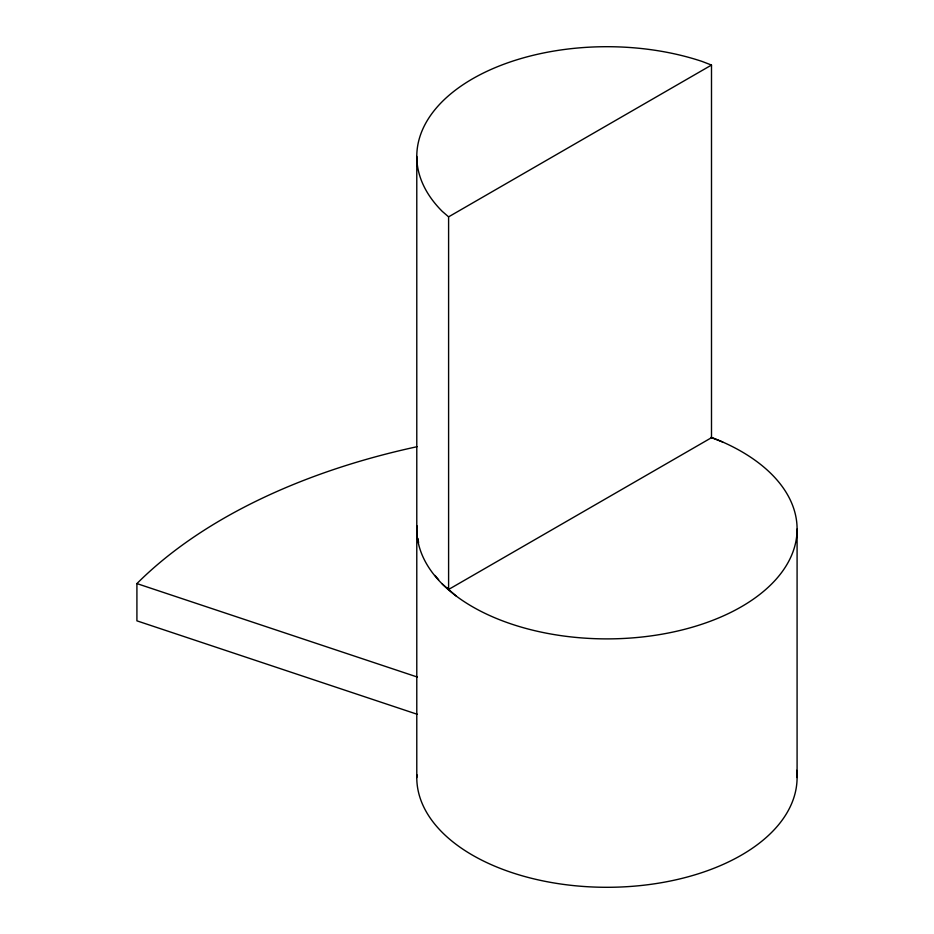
<?xml version="1.0" encoding="UTF-8"?>
<svg xmlns="http://www.w3.org/2000/svg" width="934" height="934" viewBox="0 0 934 934"><rect width="100%" height="100%" fill="white"/><g stroke="black" fill="none" stroke-linecap="round" stroke-linejoin="round"><path stroke-width="1.4" d="M448.6 589.471L448.6 216.851L711.498 65.065L711.498 437.684L448.6 589.471A189.742 109.547 0 0 1 446.464 587.568M417.393 714.335L136.913 620.841L136.913 583.587L417.393 677.068M711.498 65.065L702.006 61.41A190.151 109.78 0 0 0 472.476 78.853A190.151 109.78 0 0 0 442.261 211.376L448.6 216.851M711.498 437.684L722.694 442.004M442.261 583.995L456.084 595.939M797.087 529.099L797.087 777.52M416.786 156.48L416.786 777.52M136.913 583.587A542.736 313.345 0 0 1 417.008 446.721M711.171 437.287A190.151 109.78 0 0 1 694.674 626.504A190.151 109.78 0 0 1 416.879 525.655M438.618 579.675A189.742 109.547 0 0 1 434.987 575.426M418.619 542.549A189.742 109.547 0 0 1 417.883 538.486M796.679 770.34A190.151 109.78 0 0 1 610.673 887.277A190.151 109.78 0 0 1 416.844 774.648"/></g></svg>
